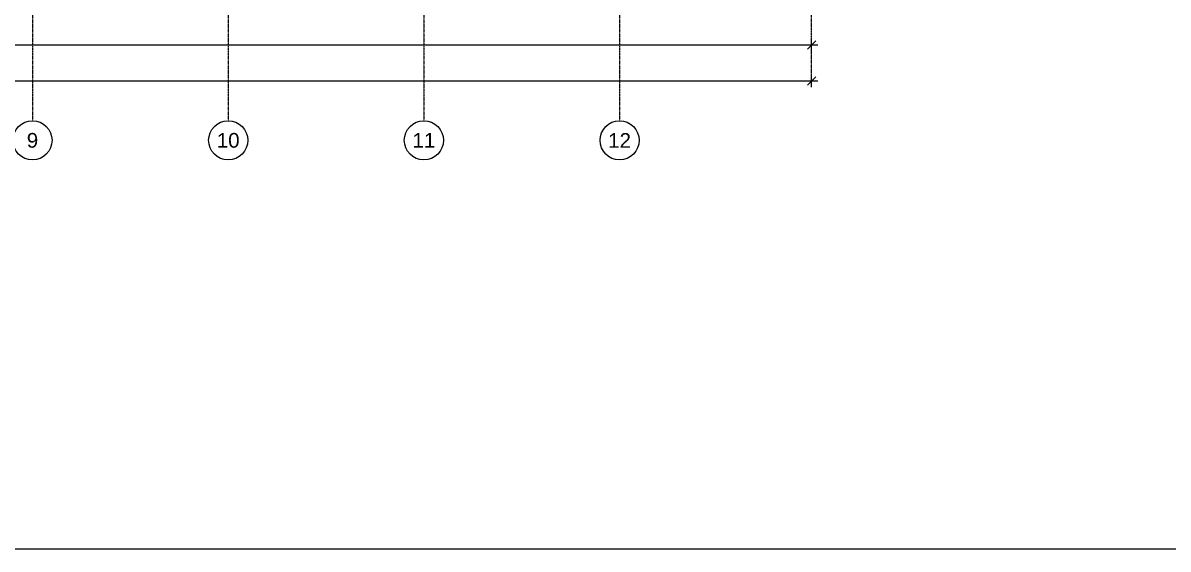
# Model space of a CAD drawing. Header units: inches. Extents: x 860051 to 1567527, y 277639 to 595672.
# Drawn here: x 1054677 to 1078085, y 326920 to 337672 of the extents above; entities that cross this region are included whole.
import ezdxf
from ezdxf.enums import TextEntityAlignment as Align

# ---------------------------------------------------------------- set-up
doc = ezdxf.new("R2010")
doc.units = ezdxf.units.IN
doc.header["$MEASUREMENT"] = 0
doc.linetypes.add('CENTER', pattern=[50.8, 31.75, -6.35, 6.35, -6.35])
doc.linetypes.add('DOT2', pattern=[3.175, 0, -3.175])
for name, color, linetype in [('Axis', 9, 'CENTER'), ('dim-axis', 15, 'Continuous'), ('FFNEW', 252, 'Continuous'), ('wall pod', 7, 'Continuous')]:
    doc.layers.add(name, color=color, linetype=linetype)
doc.styles.add('ARIAL', font='ARIALN.TTF')
doc.styles.add('style1', font='arial.ttf')
doc.dimstyles.new('DIM-100', dxfattribs={"dimscale": 150, "dimtxt": 2, "dimasz": 1, "dimexe": 0.75, "dimexo": 1, "dimgap": 0.5, "dimtad": 1, "dimdec": 0, "dimzin": 11, "dimdsep": 46, "dimtxsty": 'ARIAL', "dimblk": 'R', "dimcen": 2.5, "dimdle": 1, "dimclrd": 256, "dimclre": 256, "dimclrt": 256, "dimazin": 0, "dimtfac": 1, "dimtdec": 0, "dimtix": 1, "dimtmove": 2, "dimatfit": 3, "dimldrblk": 'R', "dimtolj": 1, "dimtzin": 3, "dimlwd": -1, "dimlwe": 13, "dimarcsym": 0})

# ---------------------------------------------------------------- blocks, each defined once
blk = doc.blocks.new('R')
for p, q in [((-1.05, 0), (1.05, 0)), ((0, -1.05), (0, 1.05))]:
    blk.add_line(p, q)
at = {"color": 4, "lineweight": 13}
blk.add_line((-0.71, -0.71), (0.71, 0.71), dxfattribs=at)
blk = doc.blocks.new('*D112')
at = {"layer": 'Defpoints', "color": 0, "transparency": 16777216}
for p in [(1420094, 560045), (1468019, 560121), (1468019, 560045)]:
    blk.add_point(p, dxfattribs=at)
at = {"layer": 'dim-axis', "color": 251, "linetype": 'DOT2', "lineweight": 13, "transparency": 16777216}
for p, q in [((1420094, 560195), (1420094, 560233)), ((1468019, 560195), (1468019, 560233))]:
    blk.add_line(p, q, dxfattribs=at)
at = {"layer": 'dim-axis', "color": 251, "transparency": 16777216}
blk.add_line((1420214, 560121), (1467899, 560121), dxfattribs=at)
at = {"layer": 'dim-axis', "color": 251, "transparency": 16777216, "xscale": 120, "yscale": 120, "zscale": 120, "rotation": 180}
blk.add_blockref('R', (1420094, 560121), dxfattribs=at)
at = {"layer": 'dim-axis', "color": 251, "transparency": 16777216, "xscale": 120, "yscale": 120, "zscale": 120}
blk.add_blockref('R', (1468019, 560121), dxfattribs=at)
at = {"layer": 'dim-axis', "color": 251, "transparency": 16777216, "insert": (1444057, 560349), "char_height": 300, "attachment_point": 5, "style": 'ARIAL'}
blk.add_mtext('\\A1;47925', dxfattribs=at)
blk = doc.blocks.new('*D113')
at = {"layer": 'Defpoints', "color": 0, "transparency": 16777216}
for p in [(1417901, 559309), (1468019, 559385), (1468019, 559309)]:
    blk.add_point(p, dxfattribs=at)
at = {"layer": 'dim-axis', "color": 251, "linetype": 'DOT2', "lineweight": 13, "transparency": 16777216}
for p, q in [((1417901, 559459), (1417901, 559497)), ((1468019, 559459), (1468019, 559497))]:
    blk.add_line(p, q, dxfattribs=at)
at = {"layer": 'dim-axis', "color": 251, "transparency": 16777216}
blk.add_line((1418021, 559385), (1467899, 559385), dxfattribs=at)
at = {"layer": 'dim-axis', "color": 251, "transparency": 16777216, "xscale": 120, "yscale": 120, "zscale": 120, "rotation": 180}
blk.add_blockref('R', (1417901, 559385), dxfattribs=at)
at = {"layer": 'dim-axis', "color": 251, "transparency": 16777216, "xscale": 120, "yscale": 120, "zscale": 120}
blk.add_blockref('R', (1468019, 559385), dxfattribs=at)
at = {"layer": 'dim-axis', "color": 251, "transparency": 16777216, "insert": (1442960, 559613), "char_height": 300, "attachment_point": 5, "style": 'ARIAL'}
blk.add_mtext('\\A1;50118', dxfattribs=at)
blk = doc.blocks.new('SGSR')
at = {"layer": 'Axis', "color": 251, "ltscale": 0.5}
for p, q in [((1468018.6, 559421.9), (1468018.6, 563896)), ((1452093.8, 562458.6), (1452093.8, 558571.5)), ((1456093.8, 562458.6), (1456093.8, 558571.5)), ((1460093.8, 562458.6), (1460093.8, 558571.5)), ((1464093.8, 562458.6), (1464093.8, 558571.5))]:
    blk.add_line(p, q, dxfattribs=at)
at = {"layer": 'Axis', "color": 251, "linetype": 'Continuous'}
for centre in [(1452093.8, 558171.5), (1456093.8, 558171.5), (1464093.8, 558171.5)]:
    blk.add_circle(centre, 400, dxfattribs=at)
at = {"layer": 'dim-axis', "color": 251}
blk.add_circle((1460093.8, 558171.5), 400, dxfattribs=at)
at = {"layer": 'Axis', "color": 251, "linetype": 'Continuous', "style": 'style1'}
for s, p in [('9', (1452093.8, 558171.5)), ('10', (1456093.8, 558171.5)), ('11', (1460093.8, 558171.5)), ('12', (1464093.8, 558171.5))]:
    blk.add_text(s, height=300, dxfattribs=at).set_placement(p, align=Align.MIDDLE)
at = {"layer": 'dim-axis', "color": 251}
for p1, p2, picture, middle in [((1420093.8, 560045.2), (1468019.2, 560045.2), '*D112', (1444056.5, 560349.2)), ((1417901.1, 559308.9), (1468019.2, 559308.9), '*D113', (1442960.1, 559612.8))]:
    dim = blk.add_aligned_dim(p1=p1, p2=p2, distance=75.8, dimstyle='DIM-100', override={"dimasz": 0.8, "dimclrd": 251, "dimclre": 251, "dimclrt": 251}, dxfattribs=at)
    dim.commit()
    dim.dimension.update_dxf_attribs({"geometry": picture, "text_midpoint": middle})

msp = doc.modelspace()

# ---------------------------------------------------------------- linework, layer by layer
at = {"layer": 'wall pod', "ltscale": 100}
msp.add_lwpolyline([(897972.9, 480290.7), (1153419.7, 480290.7), (1153419.7, 326919.7), (897972.9, 326919.7)], close=True, dxfattribs=at)

# ---------------------------------------------------------------- block references
at = {"layer": 'FFNEW', "color": 6, "linetype": 'Continuous'}
msp.add_blockref('SGSR', (-397220.4, -222899.1), dxfattribs=at)

doc.saveas('drawing.dxf')
